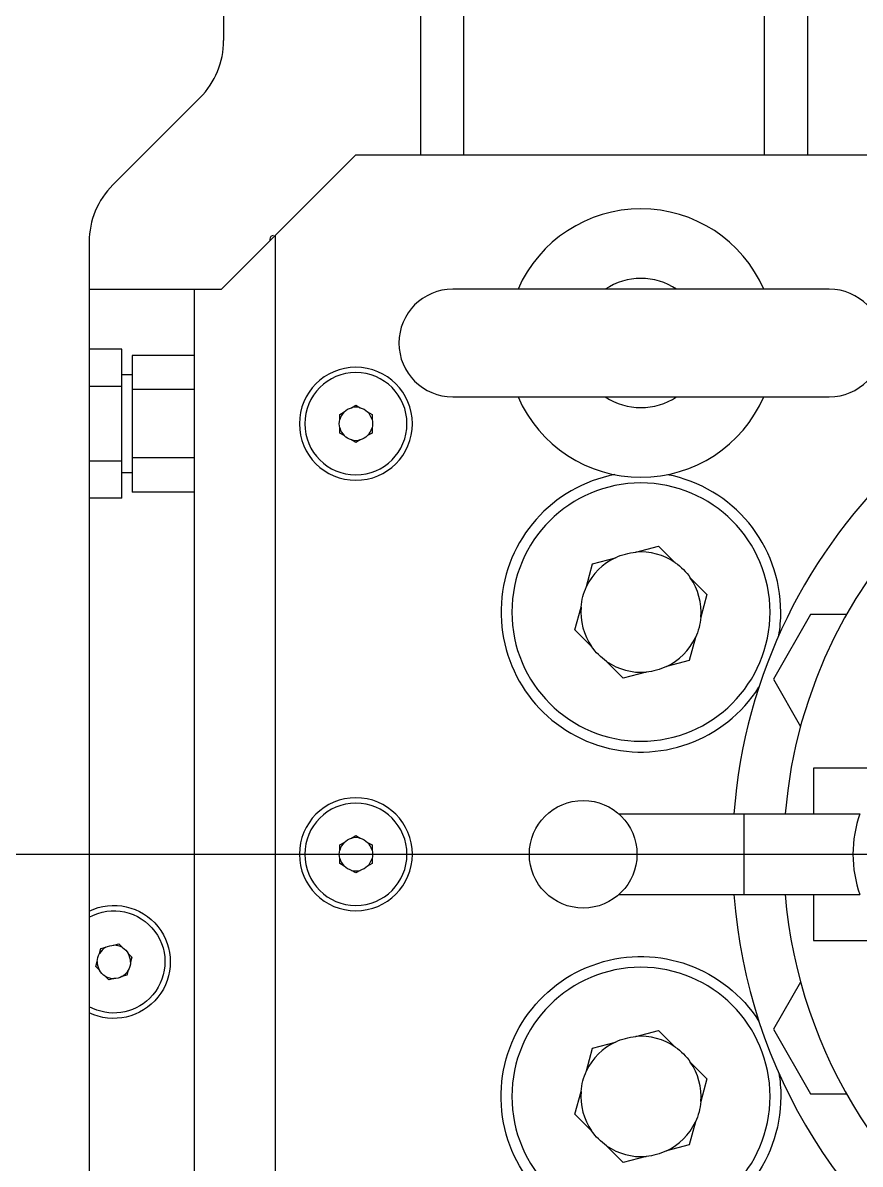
# Model space of a CAD drawing. Header units: millimetres. Extents: x 10462777 to 22643323, y 453826 to 1389191.
# Drawn here: x 11271574.2 to 11271725, y 584511.2 to 584716.6 of the extents above; entities that cross this region are included whole.
import ezdxf

# ---------------------------------------------------------------- set-up
doc = ezdxf.new("R2010")
doc.units = ezdxf.units.MM
doc.header["$LTSCALE"] = 200
doc.header["$MEASUREMENT"] = 0
doc.linetypes.add('CENTER', pattern=[2, 1.25, -0.25, 0.25, -0.25])
doc.linetypes.add('PHANTOM', pattern=[2.5, 1.25, -0.25, 0.25, -0.25, 0.25, -0.25])
doc.layers.add('1', color=1, linetype='CENTER')
doc.layers.add('11', color=6, linetype='PHANTOM')

msp = doc.modelspace()

# ---------------------------------------------------------------- linework, layer by layer
at = {"layer": '1', "color": 252, "linetype": 'Continuous'}
for p, q in [((11271645.82834, 584765.47797), (11271645.82834, 584692.84906)), ((11271653.57555, 584765.47797), (11271653.57555, 584692.84906)), ((11271707.80599, 584692.84906), (11271707.80599, 584765.47797)), ((11271715.55319, 584692.84906), (11271715.55319, 584765.47797)), ((11271619.68152, 584678.3219), (11271634.20753, 584692.84791)), ((11271634.20753, 584692.84791), (11271900.51774, 584692.84791)), ((11271609.99751, 584668.63789), (11271619.68152, 584678.3219)), ((11271619.68152, 584678.3219), (11271619.68152, 584455.58973)), ((11271586.18772, 584668.63789), (11271605.15551, 584668.63789)), ((11271605.15551, 584465.27374), (11271605.15551, 584668.63789)), ((11271605.15551, 584668.63789), (11271609.99751, 584668.63789))]:
    msp.add_line(p, q, dxfattribs=at)
at = {"layer": '1', "color": 60, "linetype": 'Continuous'}
for p, q in [((11271610.39795, 584721.02237), (11271610.39795, 584713.3908)), ((11271606.14338, 584703.11935), (11271593.37967, 584690.35564)), ((11271593.37967, 584690.35564), (11271590.4425, 584687.41848)), ((11271586.18793, 584677.14703), (11271586.18793, 584456.7646))]:
    msp.add_line(p, q, dxfattribs=at)
at = {"layer": '1', "color": 152, "linetype": 'Continuous'}
for p in [(11270866.96783, 584566.95582), (11271027.29965, 584566.95582)]:
    msp.add_line(p, (11272280.64689, 584566.95582), dxfattribs=at)
at = {"layer": '1', "color": 252, "linetype": 'Continuous', "extrusion": (0, 0, -1)}
for centre in [(-11271634.20753, 584644.42788), (-11271634.20753, 584566.95582)]:
    msp.add_circle(centre, 10.16821, dxfattribs=at)
at = {"layer": '1', "color": 60, "linetype": 'Continuous'}
for centre, start, end in [((11271595.87194, 584713.3908), 315, 0), ((11271600.71394, 584677.14703), 135, 180)]:
    msp.add_arc(centre, 14.52601, start, end, dxfattribs=at)
at = {"layer": '1', "color": 252, "linetype": 'Continuous'}
for start, end in [(100.7774981, 327.5662475), (0, 79.1606203), (350.3531316, 0)]:
    msp.add_arc((11271685.53277, 584610.53385), 25.17842, start, end, dxfattribs=at)
at = {"layer": '1', "color": 252, "linetype": 'Continuous', "extrusion": (0, 0, -1)}
for centre, radius, start, end in [((-11271590.6295, 584547.5878), 10.16821, 64.1024948, 295.8974818), ((-11271685.53277, 584523.37778), 25.17842, 280.8393775, 147.5718669), ((-11271685.53277, 584523.37778), 25.17842, 170.358751, 180), ((-11271685.53277, 584523.37778), 25.17842, 180, 259.1550008)]:
    msp.add_arc(centre, radius, start, end, dxfattribs=at)
at = {"layer": '11', "color": 252, "linetype": 'Continuous'}
for p, q in [((11271618.71312, 584677.64402), (11271618.71312, 584677.35349)), ((11271633.40995, 584647.32203), (11271634.20753, 584647.78251)), ((11271634.20753, 584647.78251), (11271635.00512, 584647.32203)), ((11271631.30233, 584646.1052), (11271632.09992, 584646.56568)), ((11271631.30233, 584645.18422), (11271631.30233, 584646.1052)), ((11271636.31515, 584646.56568), (11271637.11273, 584646.1052)), ((11271637.11273, 584646.1052), (11271637.11273, 584645.18422)), ((11271631.30233, 584642.75056), (11271631.30233, 584643.67153)), ((11271637.11273, 584643.67153), (11271637.11273, 584642.75056)), ((11271632.09992, 584642.29007), (11271631.30233, 584642.75056)), ((11271634.20753, 584641.07324), (11271633.40995, 584641.53372)), ((11271635.00512, 584641.53372), (11271634.20753, 584641.07324)), ((11271637.11273, 584642.75056), (11271636.31515, 584642.29007)), ((11271684.6114, 584621.31643), (11271688.70862, 584622.41713)), ((11271688.70862, 584622.41713), (11271691.71046, 584619.41919)), ((11271675.7341, 584615.12721), (11271676.82947, 584619.22586)), ((11271676.82947, 584619.22586), (11271680.92669, 584620.32655)), ((11271694.41008, 584616.72307), (11271697.41192, 584613.72513)), ((11271697.41192, 584613.72513), (11271696.31654, 584609.62648)), ((11271673.65362, 584607.34257), (11271674.749, 584611.44122)), ((11271676.65546, 584604.34463), (11271673.65362, 584607.34257)), ((11271695.33145, 584605.94048), (11271694.23607, 584601.84184)), ((11271682.35692, 584598.65057), (11271679.35508, 584601.64851)), ((11271694.23607, 584601.84184), (11271690.13886, 584600.74115)), ((11271686.45414, 584599.75127), (11271682.35692, 584598.65057)), ((11271633.40995, 584569.84997), (11271634.20753, 584570.31046)), ((11271634.20753, 584570.31046), (11271635.00512, 584569.84997)), ((11271631.30233, 584568.63314), (11271632.09992, 584569.09362)), ((11271631.30233, 584567.71216), (11271631.30233, 584568.63314)), ((11271636.31515, 584569.09362), (11271637.11273, 584568.63314)), ((11271637.11273, 584568.63314), (11271637.11273, 584567.71216)), ((11271631.30233, 584565.2785), (11271631.30233, 584566.19947)), ((11271637.11273, 584566.19947), (11271637.11273, 584565.2785)), ((11271632.09992, 584564.81801), (11271631.30233, 584565.2785)), ((11271634.20753, 584563.60118), (11271633.40995, 584564.06167)), ((11271635.00512, 584564.06167), (11271634.20753, 584563.60118)), ((11271637.11273, 584565.2785), (11271636.31515, 584564.81801)), ((11271588.03273, 584549.09413), (11271588.27923, 584549.98151)), ((11271588.27923, 584549.98151), (11271589.17096, 584550.21172)), ((11271590.63563, 584550.58984), (11271591.52737, 584550.82005)), ((11271591.52737, 584550.82005), (11271592.17261, 584550.16289)), ((11271593.23241, 584549.08351), (11271593.87764, 584548.42635)), ((11271587.38135, 584546.74926), (11271587.62785, 584547.63663)), ((11271593.87764, 584548.42635), (11271593.63114, 584547.53897)), ((11271588.02659, 584546.0921), (11271587.38135, 584546.74926)), ((11271589.73163, 584544.35555), (11271589.08639, 584545.01272)), ((11271592.97977, 584545.1941), (11271592.08803, 584544.96389)), ((11271593.22627, 584546.08147), (11271592.97977, 584545.1941)), ((11271590.62336, 584544.58577), (11271589.73163, 584544.35555)), ((11271684.6114, 584534.16037), (11271688.70862, 584535.26106)), ((11271688.70862, 584535.26106), (11271691.71046, 584532.26312)), ((11271676.82947, 584532.06979), (11271680.92669, 584533.17049)), ((11271675.7341, 584527.97115), (11271676.82947, 584532.06979)), ((11271694.41008, 584529.567), (11271697.41192, 584526.56906)), ((11271697.41192, 584526.56906), (11271696.31654, 584522.47042)), ((11271673.65362, 584520.18651), (11271674.749, 584524.28515)), ((11271676.65546, 584517.18856), (11271673.65362, 584520.18651)), ((11271695.33145, 584518.78442), (11271694.23607, 584514.68578)), ((11271682.35692, 584511.4945), (11271679.35508, 584514.49245)), ((11271694.23607, 584514.68578), (11271690.13886, 584513.58508)), ((11271686.45414, 584512.5952), (11271682.35692, 584511.4945))]:
    msp.add_line(p, q, dxfattribs=at)
at = {"layer": '11', "color": 60, "linetype": 'Continuous'}
for p, q in [((11271719.4268, 584668.63789), (11271651.63875, 584668.63789)), ((11271592.0821, 584657.84643), (11271586.18772, 584657.84643)), ((11271592.0821, 584651.13715), (11271592.0821, 584657.84643)), ((11271593.92206, 584656.72822), (11271593.92206, 584650.57805)), ((11271605.15539, 584656.72822), (11271593.92206, 584656.72822)), ((11271593.92206, 584653.22081), (11271592.08198, 584653.22081)), ((11271592.0821, 584651.13715), (11271586.18772, 584651.13715)), ((11271592.0821, 584637.7186), (11271592.0821, 584651.13715)), ((11271593.92206, 584650.57805), (11271593.92206, 584638.27771)), ((11271605.15539, 584650.57805), (11271593.92206, 584650.57805)), ((11271651.63875, 584649.26988), (11271719.4268, 584649.26988)), ((11271592.0821, 584637.7186), (11271586.18772, 584637.7186)), ((11271592.0821, 584631.00932), (11271592.0821, 584637.7186)), ((11271593.92206, 584638.27771), (11271593.92206, 584632.12753)), ((11271605.15539, 584638.27771), (11271593.92206, 584638.27771)), ((11271592.08198, 584635.63494), (11271593.92206, 584635.63494)), ((11271605.15539, 584632.12753), (11271593.92206, 584632.12753)), ((11271592.0821, 584631.00932), (11271586.18772, 584631.00932)), ((11271716.0781, 584610.07685), (11271709.36883, 584598.45604)), ((11271722.53767, 584610.07685), (11271716.0781, 584610.07685)), ((11271709.36883, 584598.45604), (11271714.27016, 584589.96668)), ((11271728.23924, 584582.45023), (11271716.61844, 584582.45023)), ((11271716.61844, 584582.45023), (11271716.61844, 584574.21882)), ((11271681.5356, 584574.21882), (11271704.03838, 584574.21882)), ((11271704.03838, 584574.21882), (11271704.03838, 584559.69281)), ((11271704.03838, 584574.21882), (11271724.96852, 584574.21882)), ((11271681.5356, 584559.69281), (11271704.03838, 584559.69281)), ((11271704.03838, 584559.69281), (11271724.96852, 584559.69281)), ((11271716.61844, 584559.69281), (11271716.61844, 584551.4614)), ((11271716.61844, 584551.4614), (11271728.23924, 584551.4614)), ((11271714.27016, 584543.94495), (11271709.36883, 584535.45559)), ((11271709.36883, 584535.45559), (11271716.0781, 584523.83478)), ((11271716.0781, 584523.83478), (11271722.53767, 584523.83478))]:
    msp.add_line(p, q, dxfattribs=at)
at = {"layer": '11', "color": 252, "linetype": 'Continuous', "extrusion": (0, 0, -1)}
for centre, radius in [((-11271634.20753, 584644.42788), 9.19981), ((-11271685.53277, 584610.53385), 23.24162), ((-11271634.20753, 584566.95582), 9.19981), ((-11271685.53277, 584523.37778), 23.24162)]:
    msp.add_circle(centre, radius, dxfattribs=at)
at = {"layer": '11', "color": 60, "linetype": 'Continuous'}
msp.add_circle((11271675.12985, 584566.95582), 9.68401, dxfattribs=at)
for centre, radius, start, end in [((11271685.53277, 584658.95389), 24.15972, 23.6306248, 156.3749906), ((11271685.53277, 584658.95389), 11.62081, 56.4432115, 123.5568137), ((11271651.63875, 584658.95389), 9.68401, 90, 270), ((11271719.4268, 584658.95389), 9.68401, 270, 90), ((11271798.83566, 584566.95582), 96.84007, 90, 175.7024999), ((11271798.83566, 584566.95582), 87.64027, 90, 175.2468766), ((11271685.53277, 584658.95389), 24.15972, 203.6249942, 336.36936), ((11271685.53277, 584658.95389), 11.62081, 236.4432115, 303.5568137), ((11271798.83566, 584566.95582), 96.84007, 184.2974975, 239.5518742), ((11271798.83566, 584566.95582), 87.64027, 184.7531266, 240.4631236)]:
    msp.add_arc(centre, radius, start, end, dxfattribs=at)
at = {"layer": '11', "color": 252, "linetype": 'Continuous'}
for centre, radius, start, end in [((11271619.391, 584677.64402), 0.67788, 90, 180), ((11271634.20753, 584644.42788), 3.00204, 134.5925506, 165.4074494), ((11271634.20753, 584644.42788), 3.00204, 74.5925506, 105.4074494), ((11271634.20753, 584644.42788), 3.00204, 14.5925506, 45.4074494), ((11271634.20753, 584644.42788), 3.00204, 194.5925506, 225.4074494), ((11271634.20753, 584644.42788), 3.00204, 314.5925506, 345.4074494), ((11271634.20753, 584644.42788), 3.00204, 254.5925506, 285.4074494), ((11271685.53277, 584610.53385), 10.82188, 55.1903574, 94.8840354), ((11271685.53277, 584610.53385), 10.82188, 115.1903574, 154.8840353), ((11271685.53277, 584610.53385), 10.82188, 355.1903574, 34.8840353), ((11271685.53277, 584610.53385), 10.82188, 175.1903574, 214.8840353), ((11271685.53277, 584610.53385), 10.82188, 295.1903574, 334.8840353), ((11271685.53277, 584610.53385), 10.82188, 235.1903574, 274.8840354), ((11271634.20753, 584566.95582), 3.00204, 74.5925506, 105.4074494), ((11271634.20753, 584566.95582), 3.00204, 134.5925506, 165.4074494), ((11271634.20753, 584566.95582), 3.00204, 14.5925506, 45.4074494), ((11271634.20753, 584566.95582), 3.00204, 194.5925506, 225.4074494), ((11271634.20753, 584566.95582), 3.00204, 314.5925506, 345.4074494), ((11271634.20753, 584566.95582), 3.00204, 254.5925506, 285.4074494), ((11271590.6295, 584547.5878), 3.00204, 119.0680117, 149.8829105), ((11271590.6295, 584547.5878), 3.00204, 59.0680118, 89.8829105), ((11271590.6295, 584547.5878), 3.00204, 359.0680118, 29.8829106), ((11271590.6295, 584547.5878), 3.00204, 179.0680118, 209.8829106), ((11271590.6295, 584547.5878), 3.00204, 239.0680118, 269.8829105), ((11271590.6295, 584547.5878), 3.00204, 299.0680117, 329.8829105), ((11271685.53277, 584523.37778), 10.82188, 115.1903574, 154.8840353), ((11271685.53277, 584523.37778), 10.82188, 55.1903574, 94.8840354), ((11271685.53277, 584523.37778), 10.82188, 355.1903574, 34.8840353), ((11271685.53277, 584523.37778), 10.82188, 175.1903574, 214.8840353), ((11271685.53277, 584523.37778), 10.82188, 295.1903574, 334.8840353), ((11271685.53277, 584523.37778), 10.82188, 235.1903574, 274.8840354)]:
    msp.add_arc(centre, radius, start, end, dxfattribs=at)
at = {"layer": '11', "color": 252, "linetype": 'Continuous', "extrusion": (0, 0, -1)}
for centre, radius, start, end in [((-11271634.20753, 584644.42788), 3.00204, 45.4074494, 74.5925506), ((-11271634.20753, 584644.42788), 3.00204, 105.4074494, 134.5925506), ((-11271634.20753, 584644.42788), 3.00204, 345.4074494, 14.5925506), ((-11271634.20753, 584644.42788), 3.00204, 165.4074494, 194.5925506), ((-11271634.20753, 584644.42788), 3.00204, 285.4074494, 314.5925506), ((-11271634.20753, 584644.42788), 3.00204, 225.4074494, 254.5925506), ((-11271685.53277, 584610.53385), 10.82188, 64.8096426, 85.1159646), ((-11271685.53277, 584610.53385), 10.82188, 124.8096426, 145.1159647), ((-11271685.53277, 584610.53385), 10.82188, 4.8096426, 25.1159647), ((-11271685.53277, 584610.53385), 10.82188, 184.8096426, 205.1159647), ((-11271685.53277, 584610.53385), 10.82188, 304.8096426, 325.1159647), ((-11271685.53277, 584610.53385), 10.82188, 244.8096426, 265.1159646), ((-11271634.20753, 584566.95582), 3.00204, 45.4074494, 74.5925506), ((-11271634.20753, 584566.95582), 3.00204, 105.4074494, 134.5925506), ((-11271634.20753, 584566.95582), 3.00204, 345.4074494, 14.5925506), ((-11271634.20753, 584566.95582), 3.00204, 165.4074494, 194.5925506), ((-11271634.20753, 584566.95582), 3.00204, 285.4074494, 314.5925506), ((-11271634.20753, 584566.95582), 3.00204, 225.4074494, 254.5925506), ((-11271590.6295, 584547.5878), 9.19981, 61.1282918, 225.5245388), ((-11271590.6295, 584547.5878), 3.00204, 0.9319882, 30.1170895), ((-11271590.6295, 584547.5878), 3.00204, 60.9319883, 90.1170894), ((-11271590.6295, 584547.5878), 3.00204, 120.9319882, 150.1170894), ((-11271590.6295, 584547.5878), 3.00204, 180.9319882, 210.1170895), ((-11271590.6295, 584547.5878), 3.00204, 300.9319882, 330.1170894), ((-11271590.6295, 584547.5878), 3.00204, 240.9319883, 270.1170895), ((-11271590.6295, 584547.5878), 9.19981, 225.5245388, 298.8633175), ((-11271685.53277, 584523.37778), 10.82188, 64.8096426, 85.1159646), ((-11271685.53277, 584523.37778), 10.82188, 124.8096426, 145.1159647), ((-11271685.53277, 584523.37778), 10.82188, 4.8096426, 25.1159647), ((-11271685.53277, 584523.37778), 10.82188, 184.8096426, 205.1159647), ((-11271685.53277, 584523.37778), 10.82188, 304.8096426, 325.1159647), ((-11271685.53277, 584523.37778), 10.82188, 244.8096426, 265.1159646)]:
    msp.add_arc(centre, radius, start, end, dxfattribs=at)
at = {"layer": '11', "color": 60, "linetype": 'Continuous'}
msp.add_ellipse((11271734.55205, 584566.95582), major_axis=(0, 15.49441), ratio=0.700207538, start_param=1.082921179, end_param=2.058671474, dxfattribs=at)

doc.saveas('drawing.dxf')
